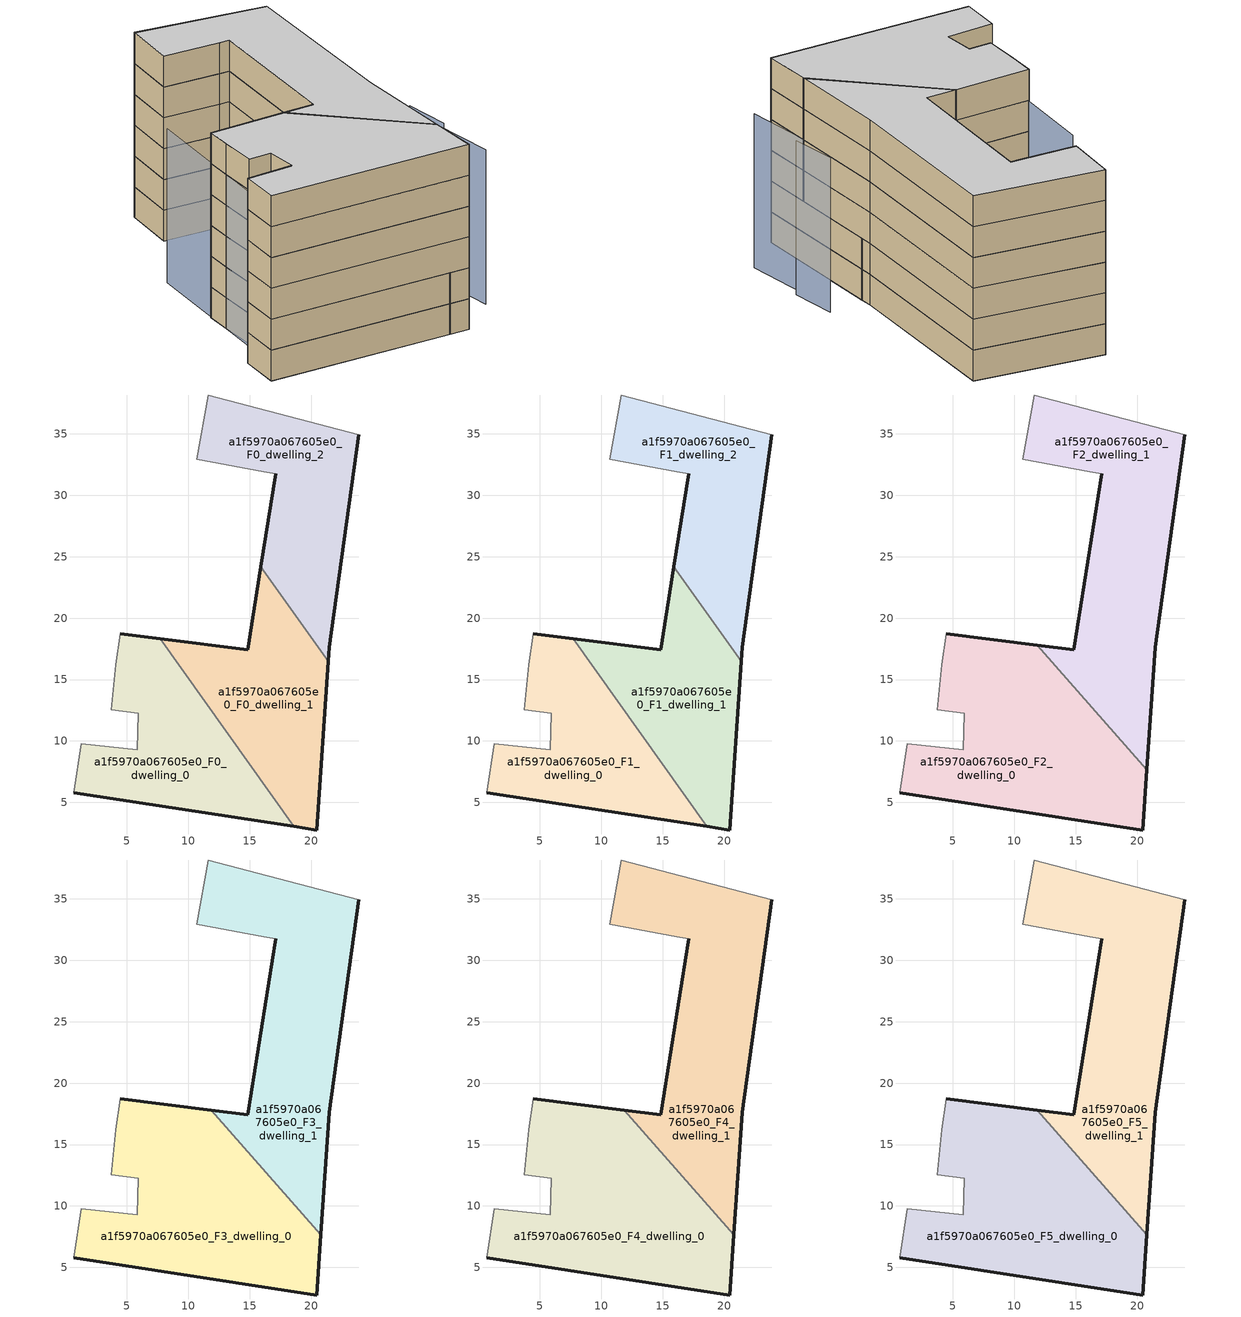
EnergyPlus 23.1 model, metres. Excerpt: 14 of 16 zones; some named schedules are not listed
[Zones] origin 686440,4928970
a1f5970a067605e0_F0_dwelling_0
 floor ground (EU_floor_Construction): 18.56,3.04 7.7,18.32 4.44,18.73 4.1,16.19 3.72,12.53 5.92,12.27 5.85,9.28 1.28,9.77 0.69,5.77 z0
 wall outside (EU_wall_Construction): 4.44,18.73 7.7,18.32 / 18.56,3.04 0.69,5.77 z0:3
 wall adiabatic (EU_wall_Construction): 0.69,5.77 1.28,9.77 5.85,9.28 5.92,12.27 3.72,12.53 4.1,16.19 4.44,18.73 z0:3
 wall to a1f5970a067605e0_F0_dwelling_1 (EU_wall_Construction): 7.7,18.32 18.56,3.04 z0:3
a1f5970a067605e0_F0_dwelling_1
 floor ground (EU_floor_Construction): 20.44,2.75 21.39,16.49 15.91,24.19 14.86,17.43 7.7,18.32 18.56,3.04 z0
 wall outside (EU_wall_Construction): 7.7,18.32 14.86,17.43 15.91,24.19 / 21.39,16.49 20.44,2.75 18.56,3.04 z0:3
 wall to a1f5970a067605e0_F0_dwelling_2 (EU_wall_Construction): 15.91,24.19 21.39,16.49 z0:3
a1f5970a067605e0_F0_dwelling_2
 floor ground (EU_floor_Construction): 21.39,16.49 21.47,17.65 23.86,34.93 11.63,38.17 10.68,32.93 16.15,31.93 17.1,31.77 15.91,24.19 z0
 wall outside (EU_wall_Construction): 23.86,34.93 21.47,17.65 21.39,16.49 / 15.91,24.19 17.1,31.77 z0:3
 wall adiabatic (EU_wall_Construction): 17.1,31.77 16.15,31.93 10.68,32.93 11.63,38.17 23.86,34.93 z0:3
a1f5970a067605e0_F1_dwelling_0
 floor to a1f5970a067605e0_F0_dwelling_0 (EU_floor_Construction): 18.56,3.04 7.7,18.32 4.44,18.73 4.1,16.19 3.72,12.53 5.92,12.27 5.85,9.28 1.28,9.77 0.69,5.77 z3
 wall outside (EU_wall_Construction): 4.44,18.73 7.7,18.32 / 18.56,3.04 0.69,5.77 z3:6
 wall adiabatic (EU_wall_Construction): 0.69,5.77 1.28,9.77 5.85,9.28 5.92,12.27 3.72,12.53 4.1,16.19 4.44,18.73 z3:6
 wall to a1f5970a067605e0_F1_dwelling_1 (EU_wall_Construction): 7.7,18.32 18.56,3.04 z3:6
a1f5970a067605e0_F1_dwelling_1
 floor to a1f5970a067605e0_F0_dwelling_1 (EU_floor_Construction): 20.44,2.75 21.39,16.49 15.91,24.19 14.86,17.43 7.7,18.32 18.56,3.04 z3
 wall outside (EU_wall_Construction): 7.7,18.32 14.86,17.43 15.91,24.19 / 21.39,16.49 20.44,2.75 18.56,3.04 z3:6
 wall to a1f5970a067605e0_F1_dwelling_2 (EU_wall_Construction): 15.91,24.19 21.39,16.49 z3:6
a1f5970a067605e0_F1_dwelling_2
 floor to a1f5970a067605e0_F0_dwelling_2 (EU_floor_Construction): 21.39,16.49 21.47,17.65 23.86,34.93 11.63,38.17 10.68,32.93 16.15,31.93 17.1,31.77 15.91,24.19 z3
 wall outside (EU_wall_Construction): 23.86,34.93 21.47,17.65 21.39,16.49 / 15.91,24.19 17.1,31.77 z3:6
 wall adiabatic (EU_wall_Construction): 17.1,31.77 16.15,31.93 10.68,32.93 11.63,38.17 23.86,34.93 z3:6
a1f5970a067605e0_F2_dwelling_0
 floor to a1f5970a067605e0_F1_dwelling_0 (EU_floor_Construction): 18.56,3.04 7.7,18.32 4.44,18.73 4.1,16.19 3.72,12.53 5.92,12.27 5.85,9.28 1.28,9.77 0.69,5.77 z6
 floor to a1f5970a067605e0_F1_dwelling_1 (EU_floor_Construction): 20.44,2.75 20.77,7.65 11.85,17.81 7.7,18.32 18.56,3.04 z6
 wall outside (EU_wall_Construction): 4.44,18.73 11.85,17.81 / 20.78,7.65 20.44,2.75 0.69,5.77 z6:9
 wall adiabatic (EU_wall_Construction): 0.69,5.77 1.28,9.77 5.85,9.28 5.92,12.27 3.72,12.53 4.1,16.19 4.44,18.73 z6:9
 wall to a1f5970a067605e0_F2_dwelling_1 (EU_wall_Construction): 11.85,17.81 20.78,7.65 z6:9
a1f5970a067605e0_F2_dwelling_1
 floor to a1f5970a067605e0_F1_dwelling_1 (EU_floor_Construction): 20.77,7.65 21.39,16.49 15.91,24.19 14.86,17.43 11.85,17.81 z6
 floor to a1f5970a067605e0_F1_dwelling_2 (EU_floor_Construction): 21.39,16.49 21.47,17.65 23.86,34.93 11.63,38.17 10.68,32.93 16.15,31.93 17.1,31.77 15.91,24.19 z6
 wall outside (EU_wall_Construction): 23.86,34.93 21.47,17.65 20.78,7.65 / 11.85,17.81 14.86,17.43 17.1,31.77 z6:9
 wall adiabatic (EU_wall_Construction): 17.1,31.77 16.15,31.93 10.68,32.93 11.63,38.17 23.86,34.93 z6:9
a1f5970a067605e0_F3_dwelling_0
 floor to a1f5970a067605e0_F2_dwelling_0 (EU_floor_Construction): 20.44,2.75 20.77,7.65 11.85,17.81 4.44,18.73 4.1,16.19 3.72,12.53 5.92,12.27 5.85,9.28 1.28,9.77 0.69,5.77 z9
 wall outside (EU_wall_Construction): 4.44,18.73 11.85,17.81 / 20.78,7.65 20.44,2.75 0.69,5.77 z9:12
 wall adiabatic (EU_wall_Construction): 0.69,5.77 1.28,9.77 5.85,9.28 5.92,12.27 3.72,12.53 4.1,16.19 4.44,18.73 z9:12
 wall to a1f5970a067605e0_F3_dwelling_1 (EU_wall_Construction): 11.85,17.81 20.78,7.65 z9:12
a1f5970a067605e0_F3_dwelling_1
 floor to a1f5970a067605e0_F2_dwelling_1 (EU_floor_Construction): 20.77,7.65 21.47,17.65 23.86,34.93 11.63,38.17 10.68,32.93 16.15,31.93 17.1,31.77 14.86,17.43 11.85,17.81 z9
 wall outside (EU_wall_Construction): 23.86,34.93 21.47,17.65 20.78,7.65 / 11.85,17.81 14.86,17.43 17.1,31.77 z9:12
 wall adiabatic (EU_wall_Construction): 17.1,31.77 16.15,31.93 10.68,32.93 11.63,38.17 23.86,34.93 z9:12
a1f5970a067605e0_F4_dwelling_0
 floor to a1f5970a067605e0_F3_dwelling_0 (EU_floor_Construction): 20.44,2.75 20.77,7.65 11.85,17.81 4.44,18.73 4.1,16.19 3.72,12.53 5.92,12.27 5.85,9.28 1.28,9.77 0.69,5.77 z12
 wall outside (EU_wall_Construction): 4.44,18.73 11.85,17.81 / 20.78,7.65 20.44,2.75 0.69,5.77 z12:15
 wall adiabatic (EU_wall_Construction): 0.69,5.77 1.28,9.77 5.85,9.28 5.92,12.27 3.72,12.53 4.1,16.19 4.44,18.73 z12:15
 wall to a1f5970a067605e0_F4_dwelling_1 (EU_wall_Construction): 11.85,17.81 20.78,7.65 z12:15
a1f5970a067605e0_F4_dwelling_1
 floor to a1f5970a067605e0_F3_dwelling_1 (EU_floor_Construction): 20.77,7.65 21.47,17.65 23.86,34.93 11.63,38.17 10.68,32.93 16.15,31.93 17.1,31.77 14.86,17.43 11.85,17.81 z12
 wall outside (EU_wall_Construction): 23.86,34.93 21.47,17.65 20.78,7.65 / 11.85,17.81 14.86,17.43 17.1,31.77 z12:15
 wall adiabatic (EU_wall_Construction): 17.1,31.77 16.15,31.93 10.68,32.93 11.63,38.17 23.86,34.93 z12:15
a1f5970a067605e0_F5_dwelling_0
 floor to a1f5970a067605e0_F4_dwelling_0 (EU_floor_Construction): 20.44,2.75 20.77,7.65 11.85,17.81 4.44,18.73 4.1,16.19 3.72,12.53 5.92,12.27 5.85,9.28 1.28,9.77 0.69,5.77 z15
 wall outside (EU_wall_Construction): 4.44,18.73 11.85,17.81 / 20.78,7.65 20.44,2.75 0.69,5.77 z15:18
 wall adiabatic (EU_wall_Construction): 0.69,5.77 1.28,9.77 5.85,9.28 5.92,12.27 3.72,12.53 4.1,16.19 4.44,18.73 z15:18
 wall to a1f5970a067605e0_F5_dwelling_1 (EU_wall_Construction): 11.85,17.81 20.78,7.65 z15:18
 ceiling to a1f5970a067605e0_F6_dwelling_0 (EU_floor_Construction): 11.85,17.81 20.77,7.65 20.44,2.75 0.69,5.77 1.28,9.77 5.85,9.28 5.92,12.27 3.72,12.53 4.1,16.19 4.44,18.73 z18
a1f5970a067605e0_F5_dwelling_1
 floor to a1f5970a067605e0_F4_dwelling_1 (EU_floor_Construction): 20.77,7.65 21.47,17.65 23.86,34.93 11.63,38.17 10.68,32.93 16.15,31.93 17.1,31.77 14.86,17.43 11.85,17.81 z15
 wall outside (EU_wall_Construction): 23.86,34.93 21.47,17.65 20.78,7.65 / 11.85,17.81 14.86,17.43 17.1,31.77 z15:18
 wall adiabatic (EU_wall_Construction): 17.1,31.77 16.15,31.93 10.68,32.93 11.63,38.17 23.86,34.93 z15:18
 ceiling to a1f5970a067605e0_F6_dwelling_1 (EU_floor_Construction): 23.86,34.93 21.47,17.65 20.77,7.65 11.85,17.81 14.86,17.43 17.1,31.77 16.15,31.93 10.68,32.93 11.63,38.17 z18
shading: 24.69,5.71 24.52,12.26 / 6.29,12.29 5.24,5.11 / 25.17,12.1 25,16.61 / 5.76,26.44 3.48,12.41 z0:15
[Building]
EU S2 Campaign: North Axis=0; Terrain=City; Solar Distribution=FullExterior
[Site:Location]
Bologna: Latitude=44.5; Longitude=11.25; Time Zone=1; Elevation=37
[SizingPeriod:WeatherFileDays]
AnnualSizingPeriod: Begin Month=1; Begin Day of Month=1; End Month=12; End Day of Month=31; Day of Week for Start Day=Monday; Use Weather File Daylight Saving Period=No; Use Weather File Rain and Snow Indicators=No
[MATERIAL]
EU_InternalMass_Material: Roughness=MediumRough; Thickness=0.1; Conductivity=1; Density=1800; Specific Heat=900; Thermal Absorptance=0.9; Solar Absorptance=0.7; Visible Absorptance=0.7
[MATERIAL:NOMASS] Roughness=MediumRough; Thermal Absorptance=0.9; Solar Absorptance=0.7; Visible Absorptance=0.7
Name | Thermal Resistance
EU_wall_NoMass | 0.905828
EU_floor_NoMass | 0.67114
[CONSTRUCTION]
EU_wall_Construction: EU_wall_NoMass
EU_floor_Construction: EU_floor_NoMass
EU_InternalMass_Construction: EU_InternalMass_Material
[ZONE] Type=1; Multiplier=1; Ceiling Height=autocalculate; Floor Area=autocalculate; Part of Total Floor Area=Yes
Name | Volume
a1f5970a067605e0_F0_dwelling_0; a1f5970a067605e0_F1_dwelling_0 | 392.106
a1f5970a067605e0_F2_dwelling_0 | 588.16
a1f5970a067605e0_F3_dwelling_0; a1f5970a067605e0_F4_dwelling_0; a1f5970a067605e0_F5_dwelling_0 | 588.176
a1f5970a067605e0_F0_dwelling_1 | 392.109
a1f5970a067605e0_F1_dwelling_1 | 392.112
a1f5970a067605e0_F2_dwelling_1 | 588.166
a1f5970a067605e0_F3_dwelling_1; a1f5970a067605e0_F4_dwelling_1; a1f5970a067605e0_F5_dwelling_1 | 588.168
a1f5970a067605e0_F0_dwelling_2 | 392.123
a1f5970a067605e0_F1_dwelling_2 | 392.125
[INTERNALMASS] Construction=EU_InternalMass_Construction
Name | Zone or ZoneList | Surface Area
a1f5970a067605e0_F0_dwelling_0_EU_InternalMass | a1f5970a067605e0_F0_dwelling_0 | 130.702
a1f5970a067605e0_F0_dwelling_1_EU_InternalMass | a1f5970a067605e0_F0_dwelling_1 | 130.703
a1f5970a067605e0_F0_dwelling_2_EU_InternalMass | a1f5970a067605e0_F0_dwelling_2 | 130.708
a1f5970a067605e0_F1_dwelling_0_EU_InternalMass | a1f5970a067605e0_F1_dwelling_0 | 130.702
a1f5970a067605e0_F1_dwelling_1_EU_InternalMass | a1f5970a067605e0_F1_dwelling_1 | 130.703
a1f5970a067605e0_F1_dwelling_2_EU_InternalMass | a1f5970a067605e0_F1_dwelling_2 | 130.708
a1f5970a067605e0_F2_dwelling_0_EU_InternalMass | a1f5970a067605e0_F2_dwelling_0 | 196.059
a1f5970a067605e0_F2_dwelling_1_EU_InternalMass | a1f5970a067605e0_F2_dwelling_1 | 196.055
a1f5970a067605e0_F3_dwelling_0_EU_InternalMass | a1f5970a067605e0_F3_dwelling_0 | 196.059
a1f5970a067605e0_F3_dwelling_1_EU_InternalMass | a1f5970a067605e0_F3_dwelling_1 | 196.055
a1f5970a067605e0_F4_dwelling_0_EU_InternalMass | a1f5970a067605e0_F4_dwelling_0 | 196.059
a1f5970a067605e0_F4_dwelling_1_EU_InternalMass | a1f5970a067605e0_F4_dwelling_1 | 196.055
a1f5970a067605e0_F5_dwelling_0_EU_InternalMass | a1f5970a067605e0_F5_dwelling_0 | 196.059
a1f5970a067605e0_F5_dwelling_1_EU_InternalMass | a1f5970a067605e0_F5_dwelling_1 | 196.055
[OTHEREQUIPMENT] Fuel Type=Electricity; Design Level Calculation Method=Watts/Area; Power per Zone Floor Area=1; Fraction Latent=0; Fraction Radiant=0; Fraction Lost=0; Carbon Dioxide Generation Rate=0; EndUse Subcategory=EU_Step8_InternalGains
Name | Zone or ZoneList or Space or SpaceList | Schedule
EU_Step8_InternalGain_a1f5970a067605e0_F0_dwelling_0_f000 | a1f5970a067605e0_F0_dwelling_0 | EU_Step8_GainSchedule_a1f5970a067605e0_F0_dwelling_0_f000
EU_Step8_InternalGain_a1f5970a067605e0_F0_dwelling_1_f000 | a1f5970a067605e0_F0_dwelling_1 | EU_Step8_GainSchedule_a1f5970a067605e0_F0_dwelling_1_f000
EU_Step8_InternalGain_a1f5970a067605e0_F0_dwelling_2_f000 | a1f5970a067605e0_F0_dwelling_2 | EU_Step8_GainSchedule_a1f5970a067605e0_F0_dwelling_2_f000
EU_Step8_InternalGain_a1f5970a067605e0_F1_dwelling_0_f000 | a1f5970a067605e0_F1_dwelling_0 | EU_Step8_GainSchedule_a1f5970a067605e0_F1_dwelling_0_f000
EU_Step8_InternalGain_a1f5970a067605e0_F1_dwelling_1_f000 | a1f5970a067605e0_F1_dwelling_1 | EU_Step8_GainSchedule_a1f5970a067605e0_F1_dwelling_1_f000
EU_Step8_InternalGain_a1f5970a067605e0_F1_dwelling_2_f000 | a1f5970a067605e0_F1_dwelling_2 | EU_Step8_GainSchedule_a1f5970a067605e0_F1_dwelling_2_f000
EU_Step8_InternalGain_a1f5970a067605e0_F2_dwelling_0_f000 | a1f5970a067605e0_F2_dwelling_0 | EU_Step8_GainSchedule_a1f5970a067605e0_F2_dwelling_0_f000
EU_Step8_InternalGain_a1f5970a067605e0_F2_dwelling_1_f000 | a1f5970a067605e0_F2_dwelling_1 | EU_Step8_GainSchedule_a1f5970a067605e0_F2_dwelling_1_f000
EU_Step8_InternalGain_a1f5970a067605e0_F3_dwelling_0_f000 | a1f5970a067605e0_F3_dwelling_0 | EU_Step8_GainSchedule_a1f5970a067605e0_F3_dwelling_0_f000
EU_Step8_InternalGain_a1f5970a067605e0_F3_dwelling_1_f000 | a1f5970a067605e0_F3_dwelling_1 | EU_Step8_GainSchedule_a1f5970a067605e0_F3_dwelling_1_f000
EU_Step8_InternalGain_a1f5970a067605e0_F4_dwelling_0_f000 | a1f5970a067605e0_F4_dwelling_0 | EU_Step8_GainSchedule_a1f5970a067605e0_F4_dwelling_0_f000
EU_Step8_InternalGain_a1f5970a067605e0_F4_dwelling_1_f000 | a1f5970a067605e0_F4_dwelling_1 | EU_Step8_GainSchedule_a1f5970a067605e0_F4_dwelling_1_f000
EU_Step8_InternalGain_a1f5970a067605e0_F5_dwelling_0_f000 | a1f5970a067605e0_F5_dwelling_0 | EU_Step8_GainSchedule_a1f5970a067605e0_F5_dwelling_0_f000
EU_Step8_InternalGain_a1f5970a067605e0_F5_dwelling_1_f000 | a1f5970a067605e0_F5_dwelling_1 | EU_Step8_GainSchedule_a1f5970a067605e0_F5_dwelling_1_f000
[ZONEVENTILATION:DESIGNFLOWRATE] Schedule=EU_AlwaysOn; Design Flow Rate Calculation Method=AirChanges/Hour; Air Changes per Hour=0.73129; Ventilation Type=Natural; Fan Pressure Rise=0; Fan Total Efficiency=1; Constant Term Coefficient=1; Temperature Term Coefficient=0; Velocity Term Coefficient=0; Velocity Squared Term Coefficient=0; Minimum Indoor Temperature=-100; Maximum Indoor Temperature=100; Delta Temperature=-100; Minimum Outdoor Temperature=-100; Maximum Outdoor Temperature=100; Maximum Wind Speed=40
Name | Zone or ZoneList or Space or SpaceList
EU_ConstantAir_a1f5970a067605e0_F0_dwelling_0 | a1f5970a067605e0_F0_dwelling_0
EU_ConstantAir_a1f5970a067605e0_F0_dwelling_1 | a1f5970a067605e0_F0_dwelling_1
EU_ConstantAir_a1f5970a067605e0_F0_dwelling_2 | a1f5970a067605e0_F0_dwelling_2
EU_ConstantAir_a1f5970a067605e0_F1_dwelling_0 | a1f5970a067605e0_F1_dwelling_0
EU_ConstantAir_a1f5970a067605e0_F1_dwelling_1 | a1f5970a067605e0_F1_dwelling_1
EU_ConstantAir_a1f5970a067605e0_F1_dwelling_2 | a1f5970a067605e0_F1_dwelling_2
EU_ConstantAir_a1f5970a067605e0_F2_dwelling_0 | a1f5970a067605e0_F2_dwelling_0
EU_ConstantAir_a1f5970a067605e0_F2_dwelling_1 | a1f5970a067605e0_F2_dwelling_1
EU_ConstantAir_a1f5970a067605e0_F3_dwelling_0 | a1f5970a067605e0_F3_dwelling_0
EU_ConstantAir_a1f5970a067605e0_F3_dwelling_1 | a1f5970a067605e0_F3_dwelling_1
EU_ConstantAir_a1f5970a067605e0_F4_dwelling_0 | a1f5970a067605e0_F4_dwelling_0
EU_ConstantAir_a1f5970a067605e0_F4_dwelling_1 | a1f5970a067605e0_F4_dwelling_1
EU_ConstantAir_a1f5970a067605e0_F5_dwelling_0 | a1f5970a067605e0_F5_dwelling_0
EU_ConstantAir_a1f5970a067605e0_F5_dwelling_1 | a1f5970a067605e0_F5_dwelling_1
[HVACTEMPLATE:THERMOSTAT] Constant Heating Setpoint=20; Constant Cooling Setpoint=50
EU_HeatOnly_a1f5970a067605e0_F0_dwelling_0; EU_HeatOnly_a1f5970a067605e0_F0_dwelling_1; EU_HeatOnly_a1f5970a067605e0_F0_dwelling_2; EU_HeatOnly_a1f5970a067605e0_F1_dwelling_0; EU_HeatOnly_a1f5970a067605e0_F1_dwelling_1; EU_HeatOnly_a1f5970a067605e0_F1_dwelling_2; EU_HeatOnly_a1f5970a067605e0_F2_dwelling_0; EU_HeatOnly_a1f5970a067605e0_F2_dwelling_1; EU_HeatOnly_a1f5970a067605e0_F3_dwelling_0; EU_HeatOnly_a1f5970a067605e0_F3_dwelling_1; EU_HeatOnly_a1f5970a067605e0_F4_dwelling_0; EU_HeatOnly_a1f5970a067605e0_F4_dwelling_1; EU_HeatOnly_a1f5970a067605e0_F5_dwelling_0; EU_HeatOnly_a1f5970a067605e0_F5_dwelling_1; EU_HeatOnly_a1f5970a067605e0_F6_dwelling_0; EU_HeatOnly_a1f5970a067605e0_F6_dwelling_1
[HVACTEMPLATE:ZONE:IDEALLOADSAIRSYSTEM] System Availability Schedule=EU_AlwaysOn; Maximum Heating Supply Air Temperature=50; Minimum Cooling Supply Air Temperature=13; Maximum Heating Supply Air Humidity Ratio=0.0156; Minimum Cooling Supply Air Humidity Ratio=0.0077; Heating Limit=NoLimit; Cooling Limit=NoLimit; Heating Availability Schedule=EU_AlwaysOn; Cooling Availability Schedule=EU_CoolingOff; Dehumidification Control Type=ConstantSensibleHeatRatio; Cooling Sensible Heat Ratio=0.7; Dehumidification Setpoint=60; Humidification Control Type=None; Humidification Setpoint=30; Outdoor Air Method=None; Outdoor Air Flow Rate per Person=0.00944; Outdoor Air Flow Rate per Zone Floor Area=0; Outdoor Air Flow Rate per Zone=0; Demand Controlled Ventilation Type=None; Outdoor Air Economizer Type=NoEconomizer; Heat Recovery Type=None; Sensible Heat Recovery Effectiveness=0.7; Latent Heat Recovery Effectiveness=0.65
Name | Template Thermostat
a1f5970a067605e0_F0_dwelling_0 | EU_HeatOnly_a1f5970a067605e0_F0_dwelling_0
a1f5970a067605e0_F0_dwelling_1 | EU_HeatOnly_a1f5970a067605e0_F0_dwelling_1
a1f5970a067605e0_F0_dwelling_2 | EU_HeatOnly_a1f5970a067605e0_F0_dwelling_2
a1f5970a067605e0_F1_dwelling_0 | EU_HeatOnly_a1f5970a067605e0_F1_dwelling_0
a1f5970a067605e0_F1_dwelling_1 | EU_HeatOnly_a1f5970a067605e0_F1_dwelling_1
a1f5970a067605e0_F1_dwelling_2 | EU_HeatOnly_a1f5970a067605e0_F1_dwelling_2
a1f5970a067605e0_F2_dwelling_0 | EU_HeatOnly_a1f5970a067605e0_F2_dwelling_0
a1f5970a067605e0_F2_dwelling_1 | EU_HeatOnly_a1f5970a067605e0_F2_dwelling_1
a1f5970a067605e0_F3_dwelling_0 | EU_HeatOnly_a1f5970a067605e0_F3_dwelling_0
a1f5970a067605e0_F3_dwelling_1 | EU_HeatOnly_a1f5970a067605e0_F3_dwelling_1
a1f5970a067605e0_F4_dwelling_0 | EU_HeatOnly_a1f5970a067605e0_F4_dwelling_0
a1f5970a067605e0_F4_dwelling_1 | EU_HeatOnly_a1f5970a067605e0_F4_dwelling_1
a1f5970a067605e0_F5_dwelling_0 | EU_HeatOnly_a1f5970a067605e0_F5_dwelling_0
a1f5970a067605e0_F5_dwelling_1 | EU_HeatOnly_a1f5970a067605e0_F5_dwelling_1
